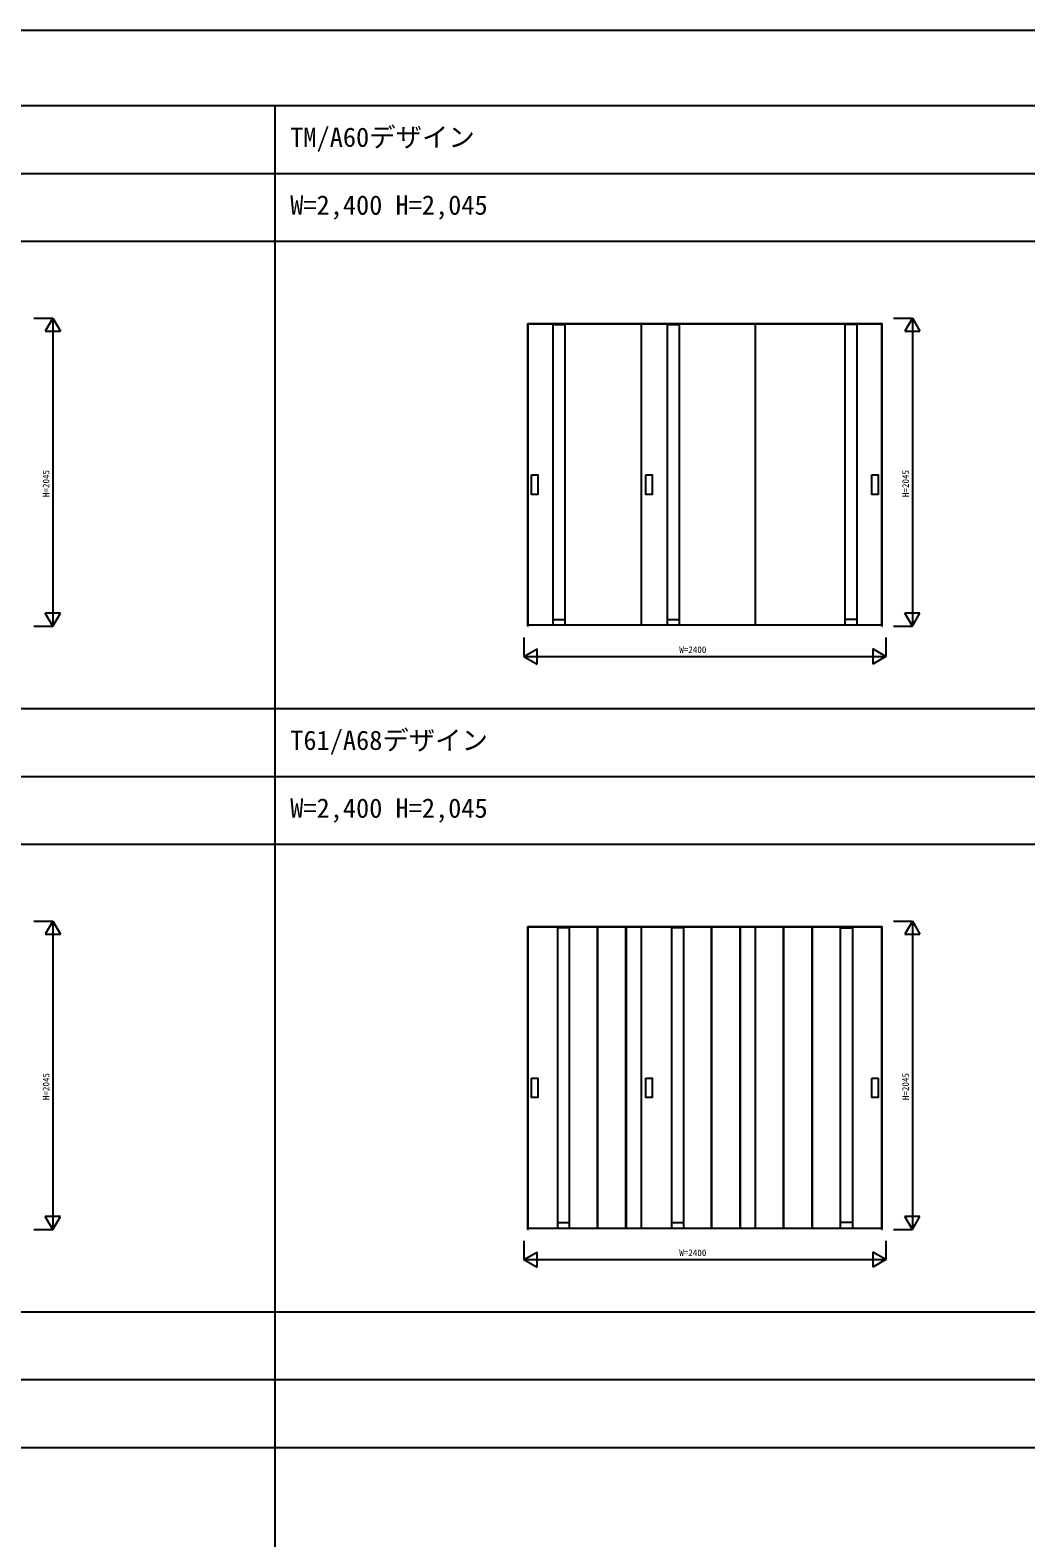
# Model space of a CAD drawing. Units: millimetres, scale not verified. Extents: x -14341 to 14340, y -10000 to 10000.
# Drawn here: x 1135 to 7738, y 0 to 10000 of the extents above; entities that cross this region are included whole.
import ezdxf
from ezdxf.enums import TextEntityAlignment as Align

# ---------------------------------------------------------------- set-up
doc = ezdxf.new("R2010")
doc.units = ezdxf.units.MM
doc.header["$LTSCALE"] = 50
for name, color, linetype in [('0-0_0', 7, 'Continuous'), ('0-1_YKK_A1', 4, 'Continuous'), ('0-4_YKK_F1', 7, 'Continuous'), ('0-5_YKK_N1', 2, 'Continuous')]:
    doc.layers.add(name, color=color, linetype=linetype)
doc.styles.add('ＭＳ ゴシック', font='')
doc.styles.get('ＭＳ ゴシック').set_extended_font_data('MS Gothic')

msp = doc.modelspace()

# ---------------------------------------------------------------- linework, layer by layer
at = {"layer": '0-1_YKK_A1'}
for p, q in [((4433.9, 6045.75), (4433.9, 8054.25)), ((4433.9, 8054.25), (6784.9, 8054.25)), ((4436.4, 6045.75), (4436.4, 8054.25)), ((4436.4, 8051.75), (6782.4, 8051.75)), ((4601.4, 8051.75), (4601.4, 6054.75)), ((4601.4, 8046.75), (4681.4, 8046.75)), ((4681.4, 8051.75), (4681.4, 6054.75)), ((5188.4, 6054.75), (5188.4, 8051.75)), ((5358.4, 8051.75), (5358.4, 6054.75)), ((5358.4, 8046.75), (5438.4, 8046.75)), ((5438.4, 8051.75), (5438.4, 6054.75)), ((5945.4, 6054.75), (5945.4, 8051.75)), ((6537.4, 8051.75), (6537.4, 6054.75)), ((6617.4, 8046.75), (6537.4, 8046.75)), ((6617.4, 8051.75), (6617.4, 6054.75)), ((6782.4, 6045.75), (6782.4, 8054.25)), ((6784.9, 6045.75), (6784.9, 8054.25)), ((4433.9, 6045.75), (4436.4, 6045.75)), ((4436.4, 6054.75), (6782.4, 6054.75)), ((4601.4, 6090.75), (4681.4, 6090.75)), ((5358.4, 6090.75), (5438.4, 6090.75)), ((6617.4, 6090.75), (6537.4, 6090.75)), ((6782.4, 6045.75), (6784.9, 6045.75)), ((4433.9, 2045.75), (4433.9, 4054.25)), ((4433.9, 4054.25), (6784.9, 4054.25)), ((4436.4, 2045.75), (4436.4, 4054.25)), ((4436.4, 4051.75), (6782.4, 4051.75)), ((4631.4, 4051.75), (4631.4, 2054.75)), ((4711.4, 4046.75), (4631.4, 4046.75)), ((4711.4, 2054.75), (4711.4, 4051.75)), ((4895.9, 2054.75), (4895.9, 4051.75)), ((4898.9, 2054.75), (4898.9, 4051.75)), ((5085.9, 2054.75), (5085.9, 4051.75)), ((5088.9, 2054.75), (5088.9, 4051.75)), ((5188.4, 2054.75), (5188.4, 4051.75)), ((5388.4, 4051.75), (5388.4, 2054.75)), ((5468.4, 4046.75), (5388.4, 4046.75)), ((5468.4, 2054.75), (5468.4, 4051.75)), ((5652.9, 2054.75), (5652.9, 4051.75)), ((5655.9, 2054.75), (5655.9, 4051.75)), ((5842.9, 2054.75), (5842.9, 4051.75)), ((5845.9, 2054.75), (5845.9, 4051.75)), ((5945.4, 2054.75), (5945.4, 4051.75)), ((6129.9, 2054.75), (6129.9, 4051.75)), ((6132.9, 2054.75), (6132.9, 4051.75)), ((6319.9, 2054.75), (6319.9, 4051.75)), ((6322.9, 2054.75), (6322.9, 4051.75)), ((6507.4, 2054.75), (6507.4, 4051.75)), ((6507.4, 4046.75), (6587.4, 4046.75)), ((6587.4, 4051.75), (6587.4, 2054.75)), ((6782.4, 2045.75), (6782.4, 4054.25)), ((6784.9, 2045.75), (6784.9, 4054.25)), ((4433.9, 2045.75), (4436.4, 2045.75)), ((4436.4, 2054.75), (6782.4, 2054.75)), ((4631.4, 2090.75), (4711.4, 2090.75)), ((5388.4, 2090.75), (5468.4, 2090.75)), ((6587.4, 2090.75), (6507.4, 2090.75)), ((6782.4, 2045.75), (6784.9, 2045.75))]:
    msp.add_line(p, q, dxfattribs=at)
for points in [[(4460.4, 7049.75), (4502.4, 7049.75), (4502.4, 6919.75), (4460.4, 6919.75)], [(5217.4, 7049.75), (5259.4, 7049.75), (5259.4, 6919.75), (5217.4, 6919.75)], [(6716.4, 7049.75), (6758.4, 7049.75), (6758.4, 6919.75), (6716.4, 6919.75)], [(4460.4, 3049.75), (4502.4, 3049.75), (4502.4, 2919.75), (4460.4, 2919.75)], [(5217.4, 3049.75), (5259.4, 3049.75), (5259.4, 2919.75), (5217.4, 2919.75)], [(6716.4, 3049.75), (6758.4, 3049.75), (6758.4, 2919.75), (6716.4, 2919.75)]]:
    msp.add_lwpolyline(points, close=True, dxfattribs=at)
at = {"layer": '0-4_YKK_F1'}
for p, q in [((-14340.6, 10000), (14340.42, 10000)), ((-14340.6, 9500), (14159.4, 9500)), ((2759.4, -10000), (2759.4, 9500)), ((-14340.6, 9050), (14159.4, 9050)), ((-14340.6, 8600), (14159.4, 8600)), ((-14340.6, 5500), (14159.4, 5500)), ((-14340.6, 5050), (14159.4, 5050)), ((-14340.6, 4600), (14159.4, 4600)), ((-14340.6, 1500), (14159.4, 1500)), ((-14340.6, 1050), (14159.4, 1050)), ((-14340.6, 600), (14159.4, 600))]:
    msp.add_line(p, q, dxfattribs=at)
at = {"layer": '0-5_YKK_N1'}
for p, q in [((1159.9, 8090.75), (1284.9, 8090.75)), ((1284.9, 8090.75), (1234.9, 8004.15)), ((1234.9, 8004.15), (1334.9, 8004.15)), ((1284.9, 8090.75), (1284.9, 6045.75)), ((1284.9, 8090.75), (1334.9, 8004.15)), ((6859.9, 8090.75), (6984.9, 8090.75)), ((6984.9, 8090.75), (6934.9, 8004.15)), ((6934.9, 8004.15), (7034.9, 8004.15)), ((6984.9, 8090.75), (6984.9, 6045.75)), ((6984.9, 8090.75), (7034.9, 8004.15)), ((1284.9, 6045.75), (1234.9, 6132.35)), ((1334.9, 6132.35), (1234.9, 6132.35)), ((1284.9, 6045.75), (1334.9, 6132.35)), ((6984.9, 6045.75), (6934.9, 6132.35)), ((7034.9, 6132.35), (6934.9, 6132.35)), ((6984.9, 6045.75), (7034.9, 6132.35)), ((1159.9, 6045.75), (1284.9, 6045.75)), ((6859.9, 6045.75), (6984.9, 6045.75)), ((4409.4, 5970.75), (4409.4, 5845.75)), ((6809.4, 5970.75), (6809.4, 5845.75)), ((4409.4, 5845.75), (4496, 5895.75)), ((4409.4, 5845.75), (6809.4, 5845.75)), ((4409.4, 5845.75), (4496, 5795.75)), ((4496, 5795.75), (4496, 5895.75)), ((6809.4, 5845.75), (6722.8, 5895.75)), ((6722.8, 5895.75), (6722.8, 5795.75)), ((6809.4, 5845.75), (6722.8, 5795.75)), ((1159.9, 4090.75), (1284.9, 4090.75)), ((1284.9, 4090.75), (1234.9, 4004.15)), ((1234.9, 4004.15), (1334.9, 4004.15)), ((1284.9, 4090.75), (1284.9, 2045.75)), ((1284.9, 4090.75), (1334.9, 4004.15)), ((6859.9, 4090.75), (6984.9, 4090.75)), ((6984.9, 4090.75), (6934.9, 4004.15)), ((6934.9, 4004.15), (7034.9, 4004.15)), ((6984.9, 4090.75), (6984.9, 2045.75)), ((6984.9, 4090.75), (7034.9, 4004.15)), ((1284.9, 2045.75), (1234.9, 2132.35)), ((1334.9, 2132.35), (1234.9, 2132.35)), ((1284.9, 2045.75), (1334.9, 2132.35)), ((6984.9, 2045.75), (6934.9, 2132.35)), ((7034.9, 2132.35), (6934.9, 2132.35)), ((6984.9, 2045.75), (7034.9, 2132.35)), ((1159.9, 2045.75), (1284.9, 2045.75)), ((6859.9, 2045.75), (6984.9, 2045.75)), ((4409.4, 1970.75), (4409.4, 1845.75)), ((6809.4, 1970.75), (6809.4, 1845.75)), ((4409.4, 1845.75), (4496, 1895.75)), ((4409.4, 1845.75), (6809.4, 1845.75)), ((4409.4, 1845.75), (4496, 1795.75)), ((4496, 1795.75), (4496, 1895.75)), ((6809.4, 1845.75), (6722.8, 1895.75)), ((6722.8, 1895.75), (6722.8, 1795.75)), ((6809.4, 1845.75), (6722.8, 1795.75))]:
    msp.add_line(p, q, dxfattribs=at)

# ---------------------------------------------------------------- texts
at = {"layer": '0-0_0', "style": 'ＭＳ ゴシック'}
for s, p in [('TM/A60デザイン', (2859.4, 9187.5)), ('W=2,400 H=2,045', (2859.4, 8737.5)), ('T61/A68デザイン', (2859.4, 5187.5)), ('W=2,400 H=2,045', (2859.4, 4737.5))]:
    msp.add_text(s, height=128.3, dxfattribs=at).set_placement(p, align=Align.BOTTOM_LEFT)
at = {"layer": '0-5_YKK_N1', "style": 'ＭＳ ゴシック'}
for p in [(1274.9, 6903.25), (6974.9, 6903.25), (1274.9, 2903.25), (6974.9, 2903.25)]:
    msp.add_text('H=2045', height=43.99, rotation=90, dxfattribs=at).set_placement(p, align=Align.BOTTOM_LEFT)
for p in [(5439.4, 5855.75), (5439.4, 1855.75)]:
    msp.add_text('W=2400', height=43.99, dxfattribs=at).set_placement(p, align=Align.BOTTOM_LEFT)

doc.saveas('drawing.dxf')
